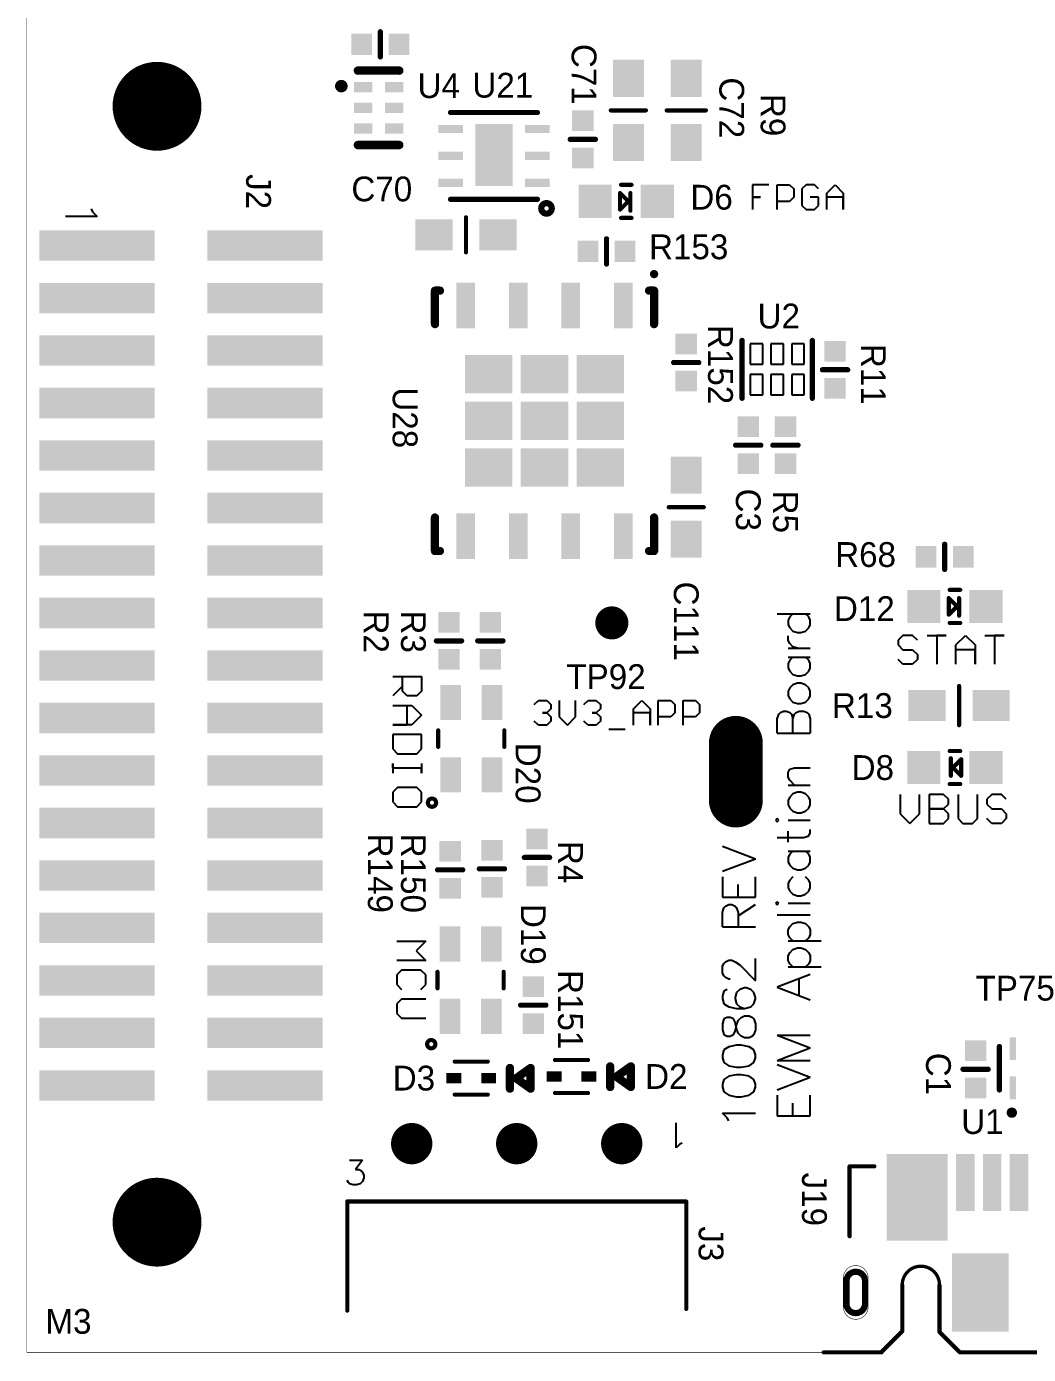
# Model space of a CAD drawing. Extents: x 388 to 458, y 85 to 260.
# Drawn here: x 410.26 to 434.49, y 209.54 to 241.67 of the extents above; entities that cross this region are included whole.
import ezdxf

# ---------------------------------------------------------------- set-up
doc = ezdxf.new("R2010")
doc.units = 0
for name, color, linetype in [('MECHANICAL1', 6, 'CONTINUOUS'), ('PADHOLELAYER', 156, 'CONTINUOUS'), ('TOPOVERLAY', 2, 'CONTINUOUS'), ('TOPPASTE', 8, 'CONTINUOUS')]:
    doc.layers.add(name, color=color, linetype=linetype)

msp = doc.modelspace()

# ---------------------------------------------------------------- linework, layer by layer
at = {"layer": 'MECHANICAL1'}
for points, const_width in [([(410.263, 209.592), (410.263, 258.592)], 0.0127), ([(430.013, 210.692), (430.013, 211.392)], 0.0127), ([(430.613, 210.692), (430.613, 211.392)], 0.0127), ([(431.438, 210.102), (431.438, 211.222)], 0.1), ([(431.438, 210.092), (431.438, 211.192)], 0.0127), ([(432.338, 210.102), (432.338, 211.217)], 0.1), ([(432.338, 210.092), (432.338, 211.192)], 0.0127), ([(430.938, 209.602), (431.438, 210.102)], 0.1), ([(432.338, 210.087), (432.338, 210.102)], 0.1), ([(432.338, 210.087), (432.823, 209.602)], 0.1), ([(430.938, 209.592), (431.438, 210.092)], 0.0127), ([(432.338, 210.092), (432.838, 209.592)], 0.0127), ([(410.263, 209.592), (430.938, 209.592)], 0.0127), ([(429.538, 209.592), (430.938, 209.592)], 0.1), ([(432.838, 209.592), (435.688, 209.592)], 0.1), ([(432.838, 209.592), (435.688, 209.592)], 0.0127)]:
    msp.add_lwpolyline(points, dxfattribs=dict(at, const_width=const_width))
for points, const_width in [([(430.013, 211.392, -1), (430.613, 211.392)], 0.0127), ([(431.438, 211.227, -1), (432.338, 211.227)], 0.08), ([(431.438, 211.192, -1), (432.338, 211.192)], 0.0127), ([(430.613, 210.692, -1), (430.013, 210.692)], 0.0127)]:
    msp.add_lwpolyline(points, format="xyb", dxfattribs=dict(at, const_width=const_width))
for points, const_width in [([(430.01, 211.392, 1), (430.016, 211.392, 1)], 0.00635), ([(430.01, 211.392, 1), (430.016, 211.392, 1)], 0.00635), ([(430.61, 211.392, 1), (430.616, 211.392, 1)], 0.00635), ([(430.61, 211.392, 1), (430.616, 211.392, 1)], 0.00635), ([(431.413, 211.222, 1), (431.463, 211.222, 1)], 0.05), ([(431.418, 211.227, 1), (431.458, 211.227, 1)], 0.04), ([(431.435, 211.192, 1), (431.441, 211.192, 1)], 0.00635), ([(431.435, 211.192, 1), (431.441, 211.192, 1)], 0.00635), ([(432.313, 211.217, 1), (432.363, 211.217, 1)], 0.05), ([(432.318, 211.227, 1), (432.358, 211.227, 1)], 0.04), ([(432.335, 211.192, 1), (432.341, 211.192, 1)], 0.00635), ([(432.335, 211.192, 1), (432.341, 211.192, 1)], 0.00635), ([(430.01, 210.692, 1), (430.016, 210.692, 1)], 0.00635), ([(430.01, 210.692, 1), (430.016, 210.692, 1)], 0.00635), ([(430.61, 210.692, 1), (430.616, 210.692, 1)], 0.00635), ([(430.61, 210.692, 1), (430.616, 210.692, 1)], 0.00635), ([(431.413, 210.102, 1), (431.463, 210.102, 1)], 0.05), ([(431.413, 210.102, 1), (431.463, 210.102, 1)], 0.05), ([(432.313, 210.102, 1), (432.363, 210.102, 1)], 0.05), ([(432.313, 210.102, 1), (432.363, 210.102, 1)], 0.05), ([(432.313, 210.087, 1), (432.363, 210.087, 1)], 0.05), ([(432.313, 210.087, 1), (432.363, 210.087, 1)], 0.05), ([(431.435, 210.092, 1), (431.441, 210.092, 1)], 0.00635), ([(431.435, 210.092, 1), (431.441, 210.092, 1)], 0.00635), ([(432.335, 210.092, 1), (432.341, 210.092, 1)], 0.00635), ([(432.335, 210.092, 1), (432.341, 210.092, 1)], 0.00635), ([(410.26, 209.592, 1), (410.266, 209.592, 1)], 0.00635), ([(410.26, 209.592, 1), (410.266, 209.592, 1)], 0.00635), ([(429.513, 209.592, 1), (429.563, 209.592, 1)], 0.05), ([(430.913, 209.602, 1), (430.963, 209.602, 1)], 0.05), ([(430.913, 209.592, 1), (430.963, 209.592, 1)], 0.05), ([(430.935, 209.592, 1), (430.941, 209.592, 1)], 0.00635), ([(430.935, 209.592, 1), (430.941, 209.592, 1)], 0.00635), ([(432.798, 209.602, 1), (432.848, 209.602, 1)], 0.05), ([(432.813, 209.592, 1), (432.863, 209.592, 1)], 0.05), ([(432.835, 209.592, 1), (432.841, 209.592, 1)], 0.00635), ([(432.835, 209.592, 1), (432.841, 209.592, 1)], 0.00635)]:
    msp.add_lwpolyline(points, format="xyb", close=True, dxfattribs=dict(at, const_width=const_width))
at = {"layer": 'PADHOLELAYER'}
for points, const_width in [([(412.875, 239.742, 1), (413.95, 239.742, 1)], 1.075), ([(424.213, 227.242, 1), (424.613, 227.242, 1)], 0.4), ([(419.323, 214.642, 1), (419.823, 214.642, 1)], 0.5), ([(421.863, 214.642, 1), (422.363, 214.642, 1)], 0.5), ([(424.403, 214.642, 1), (424.903, 214.642, 1)], 0.5), ([(412.875, 212.742, 1), (413.95, 212.742, 1)], 1.075), ([(430.088, 210.767), (430.088, 211.317, -1), (430.538, 211.317), (430.538, 210.767, -1)], 0.15)]:
    msp.add_lwpolyline(points, format="xyb", close=True, dxfattribs=dict(at, const_width=const_width))
at = {"layer": 'TOPOVERLAY'}
for p, q in [((428.213, 237.841), (427.813, 237.841)), ((427.813, 237.841), (427.813, 237.542)), ((428.413, 237.242), (428.413, 237.841)), ((428.413, 237.841), (428.713, 237.841)), ((428.713, 237.841), (428.813, 237.741)), ((429.112, 237.841), (429.012, 237.741)), ((429.312, 237.841), (429.112, 237.841)), ((429.412, 237.741), (429.312, 237.841)), ((429.612, 237.641), (429.812, 237.841)), ((429.812, 237.841), (430.012, 237.641)), ((427.813, 237.542), (428.013, 237.542)), ((428.013, 237.542), (427.813, 237.542)), ((427.813, 237.542), (427.813, 237.242)), ((428.713, 237.442), (428.413, 237.442)), ((428.813, 237.542), (428.713, 237.442)), ((428.813, 237.741), (428.813, 237.542)), ((429.012, 237.741), (429.012, 237.342)), ((429.412, 237.542), (429.212, 237.542)), ((429.412, 237.342), (429.412, 237.542)), ((429.612, 237.242), (429.612, 237.641)), ((430.012, 237.542), (429.612, 237.542)), ((430.012, 237.641), (430.012, 237.242)), ((430.012, 237.242), (430.012, 237.542)), ((411.816, 237.261), (411.852, 237.188)), ((411.852, 237.188), (411.961, 237.079)), ((429.012, 237.342), (429.112, 237.242)), ((429.112, 237.242), (429.312, 237.242)), ((429.312, 237.242), (429.412, 237.342)), ((411.961, 237.079), (411.199, 237.079)), ((428.413, 227.463), (429.213, 227.463)), ((428.718, 227.386), (428.68, 227.31)), ((428.68, 227.31), (428.68, 227.196)), ((428.68, 227.196), (428.718, 227.12)), ((428.794, 227.463), (428.718, 227.386)), ((429.175, 227.386), (429.099, 227.463)), ((429.213, 227.31), (429.175, 227.386)), ((429.175, 227.12), (429.213, 227.196)), ((429.213, 227.196), (429.213, 227.31)), ((428.68, 226.819), (428.68, 226.933)), ((428.718, 227.12), (428.794, 227.044)), ((428.794, 227.044), (428.908, 227.006)), ((428.908, 227.006), (428.984, 227.006)), ((428.984, 227.006), (429.099, 227.044)), ((429.099, 227.044), (429.175, 227.12)), ((431.454, 226.941), (431.338, 226.825)), ((431.688, 226.941), (431.454, 226.941)), ((431.804, 226.825), (431.688, 226.941)), ((432.038, 226.941), (432.504, 226.941)), ((432.504, 226.941), (432.271, 226.941)), ((432.271, 226.941), (432.271, 226.242)), ((432.737, 226.708), (432.971, 226.941)), ((432.971, 226.941), (433.204, 226.708)), ((433.437, 226.941), (433.904, 226.941)), ((433.904, 226.941), (433.67, 226.941)), ((433.67, 226.941), (433.67, 226.242)), ((428.718, 226.743), (428.68, 226.819)), ((428.68, 226.628), (429.213, 226.628)), ((428.794, 226.667), (428.718, 226.743)), ((428.908, 226.628), (428.794, 226.667)), ((431.338, 226.825), (431.338, 226.708)), ((431.338, 226.708), (431.454, 226.592)), ((431.454, 226.592), (431.688, 226.592)), ((431.688, 226.592), (431.804, 226.475)), ((432.737, 226.242), (432.737, 226.708)), ((433.204, 226.592), (432.737, 226.592)), ((433.204, 226.708), (433.204, 226.242)), ((433.204, 226.242), (433.204, 226.592)), ((428.68, 226.415), (429.213, 226.415)), ((428.718, 226.339), (428.68, 226.263)), ((428.68, 226.263), (428.68, 226.149)), ((428.794, 226.415), (428.718, 226.339)), ((429.175, 226.339), (429.099, 226.415)), ((429.213, 226.263), (429.175, 226.339)), ((429.213, 226.149), (429.213, 226.263)), ((431.454, 226.242), (431.338, 226.358)), ((431.688, 226.242), (431.454, 226.242)), ((431.804, 226.358), (431.688, 226.242)), ((431.804, 226.475), (431.804, 226.358)), ((419.113, 225.942), (419.813, 225.942)), ((419.346, 225.592), (419.346, 225.942)), ((419.813, 225.942), (419.813, 225.592)), ((428.68, 226.149), (428.718, 226.072)), ((428.718, 226.072), (428.794, 225.996)), ((428.794, 225.996), (428.908, 225.958)), ((428.908, 225.958), (428.984, 225.958)), ((428.984, 225.958), (429.099, 225.996)), ((429.099, 225.996), (429.175, 226.072)), ((429.175, 226.072), (429.213, 226.149)), ((419.346, 225.708), (419.113, 225.475)), ((419.463, 225.475), (419.346, 225.592)), ((419.813, 225.592), (419.696, 225.475)), ((428.718, 225.669), (428.68, 225.593)), ((428.68, 225.593), (428.68, 225.478)), ((428.794, 225.745), (428.718, 225.669)), ((428.908, 225.783), (428.794, 225.745)), ((428.984, 225.783), (428.908, 225.783)), ((429.099, 225.745), (428.984, 225.783)), ((429.175, 225.669), (429.099, 225.745)), ((429.213, 225.593), (429.175, 225.669)), ((429.213, 225.478), (429.213, 225.593)), ((419.113, 225.242), (419.579, 225.242)), ((419.696, 225.475), (419.463, 225.475)), ((419.463, 224.775), (419.463, 225.242)), ((419.579, 225.242), (419.813, 225.009)), ((422.538, 225.266), (422.638, 225.366)), ((422.638, 225.366), (422.838, 225.366)), ((422.838, 225.366), (422.938, 225.266)), ((422.938, 225.266), (422.938, 225.166)), ((423.138, 225.366), (423.138, 224.967)), ((423.538, 224.967), (423.538, 225.366)), ((423.737, 225.266), (423.837, 225.366)), ((423.837, 225.366), (424.037, 225.366)), ((424.037, 225.366), (424.137, 225.266)), ((424.137, 225.266), (424.137, 225.166)), ((424.937, 225.166), (425.137, 225.366)), ((425.137, 225.366), (425.337, 225.166)), ((425.537, 224.767), (425.537, 225.366)), ((425.537, 225.366), (425.837, 225.366)), ((425.837, 225.366), (425.937, 225.266)), ((425.937, 225.266), (425.937, 225.067)), ((426.137, 224.767), (426.137, 225.366)), ((426.137, 225.366), (426.437, 225.366)), ((426.437, 225.366), (426.537, 225.266)), ((426.537, 225.266), (426.537, 225.067)), ((428.68, 225.478), (428.718, 225.402)), ((428.718, 225.402), (428.794, 225.326)), ((428.794, 225.326), (428.908, 225.288)), ((428.908, 225.288), (428.984, 225.288)), ((428.984, 225.288), (429.099, 225.326)), ((429.099, 225.326), (429.175, 225.402)), ((429.175, 225.402), (429.213, 225.478)), ((419.813, 225.009), (419.579, 224.775)), ((422.838, 225.067), (422.738, 225.067)), ((422.738, 225.067), (422.838, 225.067)), ((422.938, 225.166), (422.838, 225.067)), ((422.838, 225.067), (422.938, 224.967)), ((422.938, 224.967), (422.938, 224.867)), ((423.138, 224.967), (423.338, 224.767)), ((423.338, 224.767), (423.538, 224.967)), ((424.037, 225.067), (423.937, 225.067)), ((423.937, 225.067), (424.037, 225.067)), ((424.137, 225.166), (424.037, 225.067)), ((424.037, 225.067), (424.137, 224.967)), ((424.137, 224.967), (424.137, 224.867)), ((424.937, 224.767), (424.937, 225.166)), ((425.337, 225.067), (424.937, 225.067)), ((425.337, 225.166), (425.337, 224.767)), ((425.337, 224.767), (425.337, 225.067)), ((425.837, 224.967), (425.537, 224.967)), ((425.937, 225.067), (425.837, 224.967)), ((426.437, 224.967), (426.137, 224.967)), ((426.537, 225.067), (426.437, 224.967)), ((428.413, 224.918), (428.451, 225.033)), ((428.413, 224.576), (428.413, 224.918)), ((428.451, 225.033), (428.489, 225.071)), ((428.489, 225.071), (428.565, 225.109)), ((428.565, 225.109), (428.642, 225.109)), ((428.642, 225.109), (428.718, 225.071)), ((428.718, 225.071), (428.756, 225.033)), ((428.756, 225.033), (428.794, 224.918)), ((428.794, 224.918), (428.832, 225.033)), ((428.794, 224.576), (428.794, 224.918)), ((428.832, 225.033), (428.87, 225.071)), ((428.87, 225.071), (428.946, 225.109)), ((428.946, 225.109), (429.06, 225.109)), ((429.06, 225.109), (429.137, 225.071)), ((429.137, 225.071), (429.175, 225.033)), ((429.175, 225.033), (429.213, 224.918)), ((429.213, 224.918), (429.213, 224.576)), ((419.579, 224.775), (419.113, 224.775)), ((419.113, 224.775), (419.463, 224.775)), ((422.638, 224.767), (422.538, 224.867)), ((422.838, 224.767), (422.638, 224.767)), ((422.938, 224.867), (422.838, 224.767)), ((423.837, 224.767), (423.737, 224.867)), ((424.037, 224.767), (423.837, 224.767)), ((424.137, 224.867), (424.037, 224.767)), ((424.337, 224.667), (424.737, 224.667)), ((419.813, 224.542), (419.113, 224.542)), ((419.113, 224.542), (419.113, 224.192)), ((419.813, 224.192), (419.813, 224.542)), ((428.413, 224.576), (429.213, 224.576)), ((419.113, 224.192), (419.229, 224.076)), ((419.229, 224.076), (419.696, 224.076)), ((419.696, 224.076), (419.813, 224.192)), ((419.113, 223.726), (419.113, 223.842)), ((419.113, 223.842), (419.113, 223.609)), ((419.813, 223.726), (419.113, 223.726)), ((419.813, 223.842), (419.813, 223.609)), ((419.813, 223.609), (419.813, 223.726)), ((428.68, 223.623), (428.718, 223.7)), ((428.718, 223.7), (428.832, 223.738)), ((428.832, 223.738), (429.213, 223.738)), ((428.68, 223.509), (428.68, 223.623)), ((428.718, 223.433), (428.68, 223.509)), ((428.68, 223.319), (429.213, 223.319)), ((428.832, 223.319), (428.718, 223.433)), ((419.229, 223.259), (419.113, 223.143)), ((419.113, 223.143), (419.113, 222.909)), ((419.696, 223.259), (419.229, 223.259)), ((419.813, 223.143), (419.696, 223.259)), ((419.813, 222.909), (419.813, 223.143)), ((428.718, 223.029), (428.68, 222.953)), ((428.794, 223.105), (428.718, 223.029)), ((428.908, 223.144), (428.794, 223.105)), ((428.984, 223.144), (428.908, 223.144)), ((429.099, 223.105), (428.984, 223.144)), ((429.175, 223.029), (429.099, 223.105)), ((429.213, 222.953), (429.175, 223.029)), ((431.388, 223.091), (431.388, 222.625)), ((431.854, 222.625), (431.854, 223.091)), ((432.088, 223.091), (432.088, 222.392)), ((432.438, 223.091), (432.088, 223.091)), ((432.554, 222.975), (432.438, 223.091)), ((432.787, 223.091), (432.787, 222.508)), ((433.254, 222.508), (433.254, 223.091)), ((433.604, 223.091), (433.487, 222.975)), ((433.837, 223.091), (433.604, 223.091)), ((433.954, 222.975), (433.837, 223.091)), ((419.113, 222.909), (419.229, 222.793)), ((419.229, 222.793), (419.696, 222.793)), ((419.696, 222.793), (419.813, 222.909)), ((428.68, 222.953), (428.68, 222.839)), ((428.68, 222.839), (428.718, 222.763)), ((428.718, 222.763), (428.794, 222.686)), ((428.794, 222.686), (428.908, 222.648)), ((428.984, 222.648), (429.099, 222.686)), ((429.099, 222.686), (429.175, 222.763)), ((429.175, 222.763), (429.213, 222.839)), ((429.213, 222.839), (429.213, 222.953)), ((432.438, 222.742), (432.088, 222.742)), ((432.088, 222.742), (432.438, 222.742)), ((432.438, 222.742), (432.554, 222.858)), ((432.554, 222.625), (432.438, 222.742)), ((432.554, 222.858), (432.554, 222.975)), ((433.487, 222.975), (433.487, 222.858)), ((433.487, 222.858), (433.604, 222.742)), ((433.604, 222.742), (433.837, 222.742)), ((433.837, 222.742), (433.954, 222.625)), ((428.413, 222.507), (428.375, 222.469)), ((428.375, 222.469), (428.413, 222.431)), ((428.451, 222.469), (428.413, 222.507)), ((428.413, 222.431), (428.451, 222.469)), ((428.68, 222.469), (429.213, 222.469)), ((428.908, 222.648), (428.984, 222.648)), ((431.388, 222.625), (431.621, 222.392)), ((431.621, 222.392), (431.854, 222.625)), ((432.088, 222.392), (432.438, 222.392)), ((432.438, 222.392), (432.554, 222.508)), ((432.554, 222.508), (432.554, 222.625)), ((432.787, 222.508), (432.904, 222.392)), ((432.904, 222.392), (433.137, 222.392)), ((433.137, 222.392), (433.254, 222.508)), ((433.604, 222.392), (433.487, 222.508)), ((433.837, 222.392), (433.604, 222.392)), ((433.954, 222.508), (433.837, 222.392)), ((433.954, 222.625), (433.954, 222.508)), ((428.413, 222.05), (429.06, 222.05)), ((428.68, 221.936), (428.68, 222.203)), ((429.06, 222.05), (429.175, 222.088)), ((429.175, 222.088), (429.213, 222.165)), ((429.213, 222.165), (429.213, 222.241)), ((427.088, 221.842), (427.888, 221.537)), ((428.68, 221.723), (429.213, 221.723)), ((428.794, 221.723), (428.718, 221.647)), ((429.175, 221.647), (429.099, 221.723)), ((427.088, 221.232), (427.888, 221.537)), ((428.718, 221.647), (428.68, 221.571)), ((428.68, 221.571), (428.68, 221.456)), ((428.68, 221.456), (428.718, 221.38)), ((428.718, 221.38), (428.794, 221.304)), ((429.099, 221.304), (429.175, 221.38)), ((429.213, 221.571), (429.175, 221.647)), ((429.175, 221.38), (429.213, 221.456)), ((429.213, 221.456), (429.213, 221.571)), ((427.088, 221.099), (427.088, 220.604)), ((427.888, 220.604), (427.888, 221.099)), ((428.794, 221.094), (428.718, 221.018)), ((428.794, 221.304), (428.908, 221.266)), ((428.908, 221.266), (428.984, 221.266)), ((428.984, 221.266), (429.099, 221.304)), ((429.175, 221.018), (429.099, 221.094)), ((427.469, 220.604), (427.469, 220.909)), ((428.718, 221.018), (428.68, 220.942)), ((428.68, 220.942), (428.68, 220.828)), ((428.68, 220.828), (428.718, 220.752)), ((428.718, 220.752), (428.794, 220.675)), ((429.099, 220.675), (429.175, 220.752)), ((429.213, 220.942), (429.175, 221.018)), ((429.175, 220.752), (429.213, 220.828)), ((429.213, 220.828), (429.213, 220.942)), ((427.088, 220.604), (427.888, 220.604)), ((427.164, 220.387), (427.24, 220.425)), ((427.24, 220.425), (427.317, 220.425)), ((427.317, 220.425), (427.393, 220.387)), ((427.469, 220.158), (427.888, 220.425)), ((428.413, 220.496), (428.375, 220.458)), ((428.375, 220.458), (428.413, 220.42)), ((428.451, 220.458), (428.413, 220.496)), ((428.413, 220.42), (428.451, 220.458)), ((428.68, 220.458), (429.213, 220.458)), ((428.794, 220.675), (428.908, 220.637)), ((428.908, 220.637), (428.984, 220.637)), ((428.984, 220.637), (429.099, 220.675)), ((427.088, 220.234), (427.126, 220.349)), ((427.088, 219.892), (427.088, 220.234)), ((427.126, 220.349), (427.164, 220.387)), ((427.393, 220.387), (427.431, 220.349)), ((427.431, 220.349), (427.469, 220.234)), ((427.469, 220.234), (427.469, 219.892)), ((428.413, 220.177), (429.213, 220.177)), ((427.088, 219.892), (427.888, 219.892)), ((428.68, 219.815), (428.718, 219.891)), ((428.68, 219.7), (428.68, 219.815)), ((428.718, 219.891), (428.794, 219.967)), ((428.794, 219.967), (428.908, 220.005)), ((428.908, 220.005), (428.984, 220.005)), ((428.984, 220.005), (429.099, 219.967)), ((429.099, 219.967), (429.175, 219.891)), ((429.175, 219.891), (429.213, 219.815)), ((429.213, 219.815), (429.213, 219.7)), ((419.213, 219.542), (419.913, 219.542)), ((419.913, 219.542), (419.679, 219.308)), ((428.718, 219.624), (428.68, 219.7)), ((428.68, 219.548), (429.479, 219.548)), ((428.794, 219.548), (428.718, 219.624)), ((429.175, 219.624), (429.099, 219.548)), ((429.213, 219.7), (429.175, 219.624)), ((419.679, 219.308), (419.913, 219.075)), ((428.68, 219.186), (428.718, 219.262)), ((428.68, 219.072), (428.68, 219.186)), ((428.718, 219.262), (428.794, 219.339)), ((428.794, 219.339), (428.908, 219.377)), ((428.908, 219.377), (428.984, 219.377)), ((428.984, 219.377), (429.099, 219.339)), ((429.099, 219.339), (429.175, 219.262)), ((429.175, 219.262), (429.213, 219.186)), ((429.213, 219.186), (429.213, 219.072)), ((419.913, 219.075), (419.213, 219.075)), ((419.329, 218.842), (419.213, 218.725)), ((419.796, 218.842), (419.329, 218.842)), ((419.913, 218.725), (419.796, 218.842)), ((427.088, 218.928), (427.126, 219.004)), ((427.088, 218.776), (427.088, 218.928)), ((427.126, 219.004), (427.164, 219.042)), ((427.164, 219.042), (427.24, 219.08)), ((427.24, 219.08), (427.317, 219.08)), ((427.317, 219.08), (427.393, 219.042)), ((427.393, 219.042), (427.507, 218.966)), ((427.507, 218.966), (427.888, 218.585)), ((427.888, 218.585), (427.888, 219.118)), ((428.718, 218.996), (428.68, 219.072)), ((428.68, 218.92), (429.479, 218.92)), ((428.794, 218.92), (428.718, 218.996)), ((429.175, 218.996), (429.099, 218.92)), ((429.213, 219.072), (429.175, 218.996)), ((419.213, 218.725), (419.213, 218.492)), ((419.213, 218.492), (419.329, 218.375)), ((419.796, 218.375), (419.913, 218.492)), ((419.913, 218.492), (419.913, 218.725)), ((427.126, 218.699), (427.088, 218.776)), ((427.164, 218.661), (427.126, 218.699)), ((427.24, 218.623), (427.164, 218.661)), ((427.278, 218.623), (427.24, 218.623)), ((429.213, 218.733), (428.413, 218.428)), ((428.946, 218.238), (428.946, 218.619)), ((427.126, 218.334), (427.088, 218.22)), ((427.088, 218.22), (427.088, 218.143)), ((427.202, 218.372), (427.126, 218.334)), ((427.431, 218.296), (427.393, 218.181)), ((427.393, 218.181), (427.393, 218.143)), ((427.507, 218.372), (427.431, 218.296)), ((427.621, 218.41), (427.507, 218.372)), ((427.659, 218.41), (427.621, 218.41)), ((427.774, 218.372), (427.659, 218.41)), ((427.85, 218.296), (427.774, 218.372)), ((427.888, 218.181), (427.85, 218.296)), ((427.888, 218.143), (427.888, 218.181)), ((428.413, 218.428), (429.213, 218.124)), ((419.329, 218.142), (419.213, 218.025)), ((419.213, 218.025), (419.213, 217.792)), ((419.913, 218.142), (419.329, 218.142)), ((427.088, 218.143), (427.126, 218.029)), ((427.126, 218.029), (427.24, 217.953)), ((427.24, 217.953), (427.431, 217.915)), ((427.393, 218.143), (427.431, 218.029)), ((427.431, 218.029), (427.507, 217.953)), ((427.431, 217.915), (427.621, 217.915)), ((427.507, 217.953), (427.621, 217.915)), ((427.621, 217.915), (427.774, 217.953)), ((427.774, 217.953), (427.85, 218.029)), ((427.85, 218.029), (427.888, 218.143)), ((419.213, 217.792), (419.329, 217.676)), ((419.329, 217.676), (419.913, 217.676)), ((427.126, 217.66), (427.088, 217.545)), ((427.088, 217.545), (427.088, 217.393)), ((427.202, 217.698), (427.126, 217.66)), ((427.278, 217.698), (427.202, 217.698)), ((427.355, 217.66), (427.278, 217.698)), ((427.393, 217.583), (427.355, 217.66)), ((427.431, 217.431), (427.393, 217.583)), ((427.431, 217.507), (427.469, 217.622)), ((427.469, 217.622), (427.545, 217.698)), ((427.545, 217.698), (427.621, 217.736)), ((427.621, 217.736), (427.735, 217.736)), ((427.735, 217.736), (427.812, 217.698)), ((427.812, 217.698), (427.85, 217.66)), ((427.85, 217.66), (427.888, 217.545)), ((427.888, 217.545), (427.888, 217.393)), ((427.088, 217.393), (427.126, 217.279)), ((427.126, 217.279), (427.202, 217.241)), ((427.202, 217.241), (427.278, 217.241)), ((427.278, 217.241), (427.355, 217.279)), ((427.355, 217.279), (427.393, 217.355)), ((427.393, 217.355), (427.431, 217.507)), ((427.469, 217.317), (427.431, 217.431)), ((427.545, 217.241), (427.469, 217.317)), ((427.621, 217.203), (427.545, 217.241)), ((427.735, 217.203), (427.621, 217.203)), ((427.812, 217.241), (427.735, 217.203)), ((427.85, 217.279), (427.812, 217.241)), ((427.888, 217.393), (427.85, 217.279)), ((428.413, 217.267), (429.213, 216.962)), ((428.413, 217.267), (429.213, 217.267)), ((427.126, 216.909), (427.088, 216.795)), ((427.24, 216.986), (427.126, 216.909)), ((427.431, 217.024), (427.24, 216.986)), ((427.545, 217.024), (427.431, 217.024)), ((427.735, 216.986), (427.545, 217.024)), ((427.85, 216.909), (427.735, 216.986)), ((427.888, 216.795), (427.85, 216.909)), ((428.413, 216.657), (429.213, 216.962)), ((427.088, 216.795), (427.088, 216.719)), ((427.088, 216.719), (427.126, 216.605)), ((427.126, 216.605), (427.24, 216.528)), ((427.735, 216.528), (427.85, 216.605)), ((427.85, 216.605), (427.888, 216.719)), ((427.888, 216.719), (427.888, 216.795)), ((428.413, 216.657), (429.213, 216.657)), ((427.24, 216.273), (427.126, 216.197)), ((427.24, 216.528), (427.431, 216.49)), ((427.431, 216.311), (427.24, 216.273)), ((427.431, 216.49), (427.545, 216.49)), ((427.545, 216.311), (427.431, 216.311)), ((427.545, 216.49), (427.735, 216.528)), ((427.735, 216.273), (427.545, 216.311)), ((427.85, 216.197), (427.735, 216.273)), ((428.413, 216.554), (429.213, 216.25)), ((428.413, 215.945), (429.213, 216.25)), ((427.126, 216.197), (427.088, 216.083)), ((427.088, 216.083), (427.088, 216.007)), ((427.088, 216.007), (427.126, 215.892)), ((427.888, 216.083), (427.85, 216.197)), ((427.85, 215.892), (427.888, 216.007)), ((427.888, 216.007), (427.888, 216.083)), ((427.126, 215.892), (427.24, 215.816)), ((427.24, 215.816), (427.431, 215.778)), ((427.431, 215.778), (427.545, 215.778)), ((427.545, 215.778), (427.735, 215.816)), ((427.735, 215.816), (427.85, 215.892)), ((428.413, 215.812), (428.413, 215.317)), ((428.794, 215.317), (428.794, 215.621)), ((429.213, 215.317), (429.213, 215.812)), ((427.202, 215.268), (427.088, 215.382)), ((427.088, 215.382), (427.888, 215.382)), ((428.413, 215.317), (429.213, 215.317)), ((425.97, 214.542), (425.97, 215.142)), ((427.24, 215.192), (427.202, 215.268)), ((426.113, 214.656), (426.056, 214.627)), ((426.056, 214.627), (425.97, 214.542)), ((418.07, 214.241), (418.384, 214.241)), ((418.384, 214.241), (418.213, 214.013)), ((418.213, 214.013), (418.299, 214.013)), ((418.299, 214.013), (418.356, 213.984)), ((418.041, 213.699), (418.013, 213.756)), ((418.07, 213.67), (418.041, 213.699)), ((418.156, 213.642), (418.07, 213.67)), ((418.327, 213.67), (418.241, 213.642)), ((418.384, 213.727), (418.327, 213.67)), ((418.356, 213.984), (418.384, 213.956)), ((418.384, 213.956), (418.413, 213.87)), ((418.413, 213.813), (418.384, 213.727)), ((418.413, 213.87), (418.413, 213.813)), ((418.241, 213.642), (418.156, 213.642))]:
    msp.add_line(p, q, dxfattribs=at)
for points, const_width in [([(418.813, 240.937), (418.813, 241.546)], 0.127), ([(418.271, 240.605), (419.271, 240.605)], 0.203), ([(424.388, 239.642), (425.238, 239.642)], 0.1), ([(425.738, 239.642), (426.688, 239.642)], 0.1), ([(420.513, 239.592), (422.613, 239.592)], 0.127), ([(418.271, 238.805), (419.271, 238.805)], 0.203), ([(423.408, 238.942), (424.018, 238.942)], 0.127), ([(424.636, 237.842), (424.89, 237.842)], 0.1), ([(420.513, 237.492), (422.613, 237.492)], 0.127), ([(424.613, 237.242), (424.613, 237.642)], 0.1), ([(424.613, 237.642), (424.813, 237.442)], 0.1), ([(424.613, 237.242), (424.813, 237.442)], 0.1), ([(424.863, 237.217), (424.863, 237.642)], 0.1), ([(420.885, 236.207), (420.885, 237.057)], 0.1), ([(424.636, 237.042), (424.89, 237.042)], 0.1), ([(424.285, 235.927), (424.285, 236.536)], 0.127), ([(420.135, 235.282), (420.255, 235.282)], 0.2), ([(420.135, 234.472), (420.135, 235.282)], 0.2), ([(425.315, 235.282), (425.435, 235.282)], 0.2), ([(425.435, 234.472), (425.435, 235.282)], 0.2), ([(427.563, 232.677), (427.563, 234.077)], 0.127), ([(429.263, 232.677), (429.263, 234.077)], 0.127), ([(425.908, 233.542), (426.518, 233.542)], 0.127), ([(429.508, 233.367), (430.118, 233.367)], 0.127), ([(427.408, 231.542), (428.018, 231.542)], 0.127), ([(428.308, 231.542), (428.918, 231.542)], 0.127), ([(425.788, 230.042), (426.638, 230.042)], 0.1), ([(420.135, 228.982), (420.135, 229.792)], 0.2), ([(425.435, 228.982), (425.435, 229.792)], 0.2), ([(432.463, 228.537), (432.463, 229.146)], 0.127), ([(420.135, 228.982), (420.255, 228.982)], 0.2), ([(425.315, 228.982), (425.435, 228.982)], 0.2), ([(432.563, 227.842), (432.763, 227.642)], 0.1), ([(432.563, 227.442), (432.563, 227.842)], 0.1), ([(432.586, 228.042), (432.84, 228.042)], 0.1), ([(432.813, 227.417), (432.813, 227.842)], 0.1), ([(432.563, 227.442), (432.763, 227.642)], 0.1), ([(432.586, 227.242), (432.84, 227.242)], 0.1), ([(420.17, 226.807), (420.779, 226.807)], 0.127), ([(421.17, 226.807), (421.779, 226.807)], 0.127), ([(432.813, 224.767), (432.813, 225.717)], 0.1), ([(427.413, 222.942), (427.413, 224.342)], 1.3), ([(420.213, 224.242), (420.213, 224.642)], 0.1), ([(421.813, 224.242), (421.813, 224.642)], 0.1), ([(432.586, 224.142), (432.84, 224.142)], 0.1), ([(432.613, 223.542), (432.613, 223.967)], 0.1), ([(432.663, 223.742), (432.863, 223.942)], 0.1), ([(432.863, 223.542), (432.863, 223.942)], 0.1), ([(432.663, 223.742), (432.863, 223.542)], 0.1), ([(432.586, 223.342), (432.84, 223.342)], 0.1), ([(422.297, 221.567), (422.907, 221.567)], 0.127), ([(420.197, 221.267), (420.807, 221.267)], 0.127), ([(421.208, 221.292), (421.818, 221.292)], 0.127), ([(420.195, 218.399), (420.195, 218.799)], 0.1), ([(421.796, 218.399), (421.796, 218.799)], 0.1), ([(422.208, 217.992), (422.818, 217.992)], 0.127), ([(433.788, 215.942), (433.788, 216.992)], 0.127), ([(420.613, 216.628), (421.413, 216.628)], 0.1), ([(421.948, 215.973), (421.948, 216.473)], 0.2), ([(422.098, 216.223), (422.448, 216.473)], 0.2), ([(422.448, 215.973), (422.448, 216.473)], 0.2), ([(423.038, 216.667), (423.838, 216.667)], 0.1), ([(424.373, 216.012), (424.373, 216.512)], 0.2), ([(424.523, 216.262), (424.873, 216.512)], 0.2), ([(424.873, 216.012), (424.873, 216.512)], 0.2), ([(422.098, 216.223), (422.448, 215.973)], 0.2), ([(424.523, 216.262), (424.873, 216.012)], 0.2), ([(432.908, 216.442), (433.518, 216.442)], 0.127), ([(423.038, 215.867), (423.838, 215.867)], 0.1), ([(420.613, 215.828), (421.413, 215.828)], 0.1), ([(430.163, 212.402), (430.163, 214.092)], 0.1), ([(430.163, 214.092), (430.763, 214.092)], 0.1), ([(418.013, 210.602), (418.013, 213.242)], 0.1), ([(418.013, 213.242), (426.213, 213.242)], 0.1), ([(426.213, 210.642), (426.213, 213.242)], 0.1)]:
    msp.add_lwpolyline(points, dxfattribs=dict(at, const_width=const_width))
for points, const_width in [([(418.781, 241.546, 1), (418.845, 241.546, 1)], 0.0635), ([(418.781, 240.937, 1), (418.845, 240.937, 1)], 0.0635), ([(418.22, 240.605, 1), (418.322, 240.605, 1)], 0.102), ([(419.22, 240.605, 1), (419.322, 240.605, 1)], 0.102), ([(417.896, 240.23, 1), (417.846, 240.23, 1)], 0.254), ([(417.782, 240.23, 1), (417.909, 240.23, 1)], 0.127), ([(417.832, 240.23, 1), (417.959, 240.23, 1)], 0.127), ([(424.363, 239.642, 1), (424.413, 239.642, 1)], 0.05), ([(425.213, 239.642, 1), (425.263, 239.642, 1)], 0.05), ([(425.713, 239.642, 1), (425.763, 239.642, 1)], 0.05), ([(426.663, 239.642, 1), (426.713, 239.642, 1)], 0.05), ([(420.481, 239.592, 1), (420.545, 239.592, 1)], 0.0635), ([(422.581, 239.592, 1), (422.645, 239.592, 1)], 0.0635), ([(418.22, 238.805, 1), (418.322, 238.805, 1)], 0.102), ([(419.22, 238.805, 1), (419.322, 238.805, 1)], 0.102), ([(423.376, 238.942, 1), (423.44, 238.942, 1)], 0.0635), ([(423.986, 238.942, 1), (424.049, 238.942, 1)], 0.0635), ([(424.611, 237.842, 1), (424.661, 237.842, 1)], 0.05), ([(424.865, 237.842, 1), (424.915, 237.842, 1)], 0.05), ([(420.481, 237.492, 1), (420.545, 237.492, 1)], 0.0635), ([(422.581, 237.492, 1), (422.645, 237.492, 1)], 0.0635), ([(422.96, 237.272, 1), (422.706, 237.272, 1)], 0.15), ([(424.588, 237.642, 1), (424.638, 237.642, 1)], 0.05), ([(424.588, 237.642, 1), (424.638, 237.642, 1)], 0.05), ([(424.788, 237.442, 1), (424.838, 237.442, 1)], 0.05), ([(424.788, 237.442, 1), (424.838, 237.442, 1)], 0.05), ([(424.838, 237.642, 1), (424.888, 237.642, 1)], 0.05), ([(422.668, 237.272, 1), (422.743, 237.272, 1)], 0.075), ([(422.922, 237.272, 1), (422.997, 237.272, 1)], 0.075), ([(424.588, 237.242, 1), (424.638, 237.242, 1)], 0.05), ([(424.588, 237.242, 1), (424.638, 237.242, 1)], 0.05), ([(424.838, 237.217, 1), (424.888, 237.217, 1)], 0.05), ([(420.86, 237.057, 1), (420.91, 237.057, 1)], 0.05), ([(424.611, 237.042, 1), (424.661, 237.042, 1)], 0.05), ([(424.865, 237.042, 1), (424.915, 237.042, 1)], 0.05), ([(424.253, 236.536, 1), (424.317, 236.536, 1)], 0.0635), ([(420.86, 236.207, 1), (420.91, 236.207, 1)], 0.05), ([(424.253, 235.927, 1), (424.317, 235.927, 1)], 0.0635), ([(425.485, 235.682, 1), (425.385, 235.682, 1)], 0.1), ([(425.36, 235.682, 1), (425.41, 235.682, 1)], 0.05), ([(425.46, 235.682, 1), (425.51, 235.682, 1)], 0.05), ([(420.085, 235.282, 1), (420.185, 235.282, 1)], 0.1), ([(420.085, 235.282, 1), (420.185, 235.282, 1)], 0.1), ([(420.205, 235.282, 1), (420.305, 235.282, 1)], 0.1), ([(425.265, 235.282, 1), (425.365, 235.282, 1)], 0.1), ([(425.385, 235.282, 1), (425.485, 235.282, 1)], 0.1), ([(425.385, 235.282, 1), (425.485, 235.282, 1)], 0.1), ([(420.085, 234.472, 1), (420.185, 234.472, 1)], 0.1), ([(425.385, 234.472, 1), (425.485, 234.472, 1)], 0.1), ([(427.531, 234.077, 1), (427.595, 234.077, 1)], 0.0635), ([(429.231, 234.077, 1), (429.295, 234.077, 1)], 0.0635), ([(425.876, 233.542, 1), (425.94, 233.542, 1)], 0.0635), ([(426.486, 233.542, 1), (426.549, 233.542, 1)], 0.0635), ([(429.476, 233.367, 1), (429.54, 233.367, 1)], 0.0635), ([(430.086, 233.367, 1), (430.149, 233.367, 1)], 0.0635), ([(427.531, 232.677, 1), (427.595, 232.677, 1)], 0.0635), ([(429.231, 232.677, 1), (429.295, 232.677, 1)], 0.0635), ([(427.376, 231.542, 1), (427.44, 231.542, 1)], 0.0635), ([(427.986, 231.542, 1), (428.049, 231.542, 1)], 0.0635), ([(428.276, 231.542, 1), (428.34, 231.542, 1)], 0.0635), ([(428.886, 231.542, 1), (428.949, 231.542, 1)], 0.0635), ([(425.763, 230.042, 1), (425.813, 230.042, 1)], 0.05), ([(426.613, 230.042, 1), (426.663, 230.042, 1)], 0.05), ([(420.085, 229.792, 1), (420.185, 229.792, 1)], 0.1), ([(425.385, 229.792, 1), (425.485, 229.792, 1)], 0.1), ([(432.431, 229.146, 1), (432.495, 229.146, 1)], 0.0635), ([(420.085, 228.982, 1), (420.185, 228.982, 1)], 0.1), ([(420.085, 228.982, 1), (420.185, 228.982, 1)], 0.1), ([(420.205, 228.982, 1), (420.305, 228.982, 1)], 0.1), ([(425.265, 228.982, 1), (425.365, 228.982, 1)], 0.1), ([(425.385, 228.982, 1), (425.485, 228.982, 1)], 0.1), ([(425.385, 228.982, 1), (425.485, 228.982, 1)], 0.1), ([(432.431, 228.537, 1), (432.495, 228.537, 1)], 0.0635), ([(432.538, 227.842, 1), (432.588, 227.842, 1)], 0.05), ([(432.538, 227.842, 1), (432.588, 227.842, 1)], 0.05), ([(432.561, 228.042, 1), (432.611, 228.042, 1)], 0.05), ([(432.788, 227.842, 1), (432.838, 227.842, 1)], 0.05), ([(432.815, 228.042, 1), (432.865, 228.042, 1)], 0.05), ([(432.538, 227.442, 1), (432.588, 227.442, 1)], 0.05), ([(432.538, 227.442, 1), (432.588, 227.442, 1)], 0.05), ([(432.738, 227.642, 1), (432.788, 227.642, 1)], 0.05), ([(432.738, 227.642, 1), (432.788, 227.642, 1)], 0.05), ([(432.561, 227.242, 1), (432.611, 227.242, 1)], 0.05), ([(432.788, 227.417, 1), (432.838, 227.417, 1)], 0.05), ([(432.815, 227.242, 1), (432.865, 227.242, 1)], 0.05), ([(420.138, 226.807, 1), (420.201, 226.807, 1)], 0.0635), ([(420.747, 226.807, 1), (420.811, 226.807, 1)], 0.0635), ([(421.138, 226.807, 1), (421.201, 226.807, 1)], 0.0635), ([(421.747, 226.807, 1), (421.811, 226.807, 1)], 0.0635), ([(432.788, 225.717, 1), (432.838, 225.717, 1)], 0.05), ([(427.088, 224.342, 1), (427.738, 224.342, 1)], 0.65), ([(420.188, 224.642, 1), (420.238, 224.642, 1)], 0.05), ([(421.788, 224.642, 1), (421.838, 224.642, 1)], 0.05), ([(432.788, 224.767, 1), (432.838, 224.767, 1)], 0.05), ([(420.188, 224.242, 1), (420.238, 224.242, 1)], 0.05), ([(421.788, 224.242, 1), (421.838, 224.242, 1)], 0.05), ([(432.561, 224.142, 1), (432.611, 224.142, 1)], 0.05), ([(432.588, 223.967, 1), (432.638, 223.967, 1)], 0.05), ([(432.815, 224.142, 1), (432.865, 224.142, 1)], 0.05), ([(432.838, 223.942, 1), (432.888, 223.942, 1)], 0.05), ([(432.838, 223.942, 1), (432.888, 223.942, 1)], 0.05), ([(432.638, 223.742, 1), (432.688, 223.742, 1)], 0.05), ([(432.638, 223.742, 1), (432.688, 223.742, 1)], 0.05), ([(427.088, 222.942, 1), (427.738, 222.942, 1)], 0.65), ([(432.561, 223.342, 1), (432.611, 223.342, 1)], 0.05), ([(432.588, 223.542, 1), (432.638, 223.542, 1)], 0.05), ([(432.815, 223.342, 1), (432.865, 223.342, 1)], 0.05), ([(432.838, 223.542, 1), (432.888, 223.542, 1)], 0.05), ([(432.838, 223.542, 1), (432.888, 223.542, 1)], 0.05), ([(420.163, 222.892, 1), (419.963, 222.892, 1)], 0.1), ([(419.938, 222.892, 1), (419.988, 222.892, 1)], 0.05), ([(420.138, 222.892, 1), (420.188, 222.892, 1)], 0.05), ([(422.266, 221.567, 1), (422.329, 221.567, 1)], 0.0635), ([(422.875, 221.567, 1), (422.939, 221.567, 1)], 0.0635), ([(420.166, 221.267, 1), (420.229, 221.267, 1)], 0.0635), ([(420.775, 221.267, 1), (420.839, 221.267, 1)], 0.0635), ([(421.176, 221.292, 1), (421.24, 221.292, 1)], 0.0635), ([(421.786, 221.292, 1), (421.849, 221.292, 1)], 0.0635), ([(420.17, 218.799, 1), (420.22, 218.799, 1)], 0.05), ([(421.771, 218.799, 1), (421.821, 218.799, 1)], 0.05), ([(420.17, 218.399, 1), (420.22, 218.399, 1)], 0.05), ([(421.771, 218.399, 1), (421.821, 218.399, 1)], 0.05), ([(422.176, 217.992, 1), (422.24, 217.992, 1)], 0.0635), ([(422.786, 217.992, 1), (422.849, 217.992, 1)], 0.0635), ([(420.145, 217.049, 1), (419.945, 217.049, 1)], 0.1), ([(419.921, 217.049, 1), (419.97, 217.049, 1)], 0.05), ([(420.121, 217.049, 1), (420.17, 217.049, 1)], 0.05), ([(433.756, 216.992, 1), (433.82, 216.992, 1)], 0.0635), ([(420.588, 216.628, 1), (420.638, 216.628, 1)], 0.05), ([(421.388, 216.628, 1), (421.438, 216.628, 1)], 0.05), ([(421.898, 216.473, 1), (421.998, 216.473, 1)], 0.1), ([(422.398, 216.473, 1), (422.498, 216.473, 1)], 0.1), ([(422.398, 216.473, 1), (422.498, 216.473, 1)], 0.1), ([(423.013, 216.667, 1), (423.063, 216.667, 1)], 0.05), ([(423.813, 216.667, 1), (423.863, 216.667, 1)], 0.05), ([(424.323, 216.512, 1), (424.423, 216.512, 1)], 0.1), ([(424.823, 216.512, 1), (424.923, 216.512, 1)], 0.1), ([(424.823, 216.512, 1), (424.923, 216.512, 1)], 0.1), ([(422.048, 216.223, 1), (422.148, 216.223, 1)], 0.1), ([(422.048, 216.223, 1), (422.148, 216.223, 1)], 0.1), ([(424.473, 216.262, 1), (424.573, 216.262, 1)], 0.1), ([(424.473, 216.262, 1), (424.573, 216.262, 1)], 0.1), ([(432.876, 216.442, 1), (432.94, 216.442, 1)], 0.0635), ([(433.486, 216.442, 1), (433.549, 216.442, 1)], 0.0635), ([(421.898, 215.973, 1), (421.998, 215.973, 1)], 0.1), ([(422.398, 215.973, 1), (422.498, 215.973, 1)], 0.1), ([(422.398, 215.973, 1), (422.498, 215.973, 1)], 0.1), ([(423.013, 215.867, 1), (423.063, 215.867, 1)], 0.05), ([(423.813, 215.867, 1), (423.863, 215.867, 1)], 0.05), ([(424.323, 216.012, 1), (424.423, 216.012, 1)], 0.1), ([(424.823, 216.012, 1), (424.923, 216.012, 1)], 0.1), ([(424.823, 216.012, 1), (424.923, 216.012, 1)], 0.1), ([(433.756, 215.942, 1), (433.82, 215.942, 1)], 0.0635), ([(420.588, 215.828, 1), (420.638, 215.828, 1)], 0.05), ([(421.388, 215.828, 1), (421.438, 215.828, 1)], 0.05), ([(434.138, 215.392, 1), (434.038, 215.392, 1)], 0.15), ([(434, 215.392, 1), (434.075, 215.392, 1)], 0.075), ([(434.1, 215.392, 1), (434.175, 215.392, 1)], 0.075), ([(430.138, 214.092, 1), (430.188, 214.092, 1)], 0.05), ([(430.138, 214.092, 1), (430.188, 214.092, 1)], 0.05), ([(430.738, 214.092, 1), (430.788, 214.092, 1)], 0.05), ([(417.988, 213.242, 1), (418.038, 213.242, 1)], 0.05), ([(417.988, 213.242, 1), (418.038, 213.242, 1)], 0.05), ([(426.188, 213.242, 1), (426.238, 213.242, 1)], 0.05), ([(426.188, 213.242, 1), (426.238, 213.242, 1)], 0.05), ([(430.138, 212.402, 1), (430.188, 212.402, 1)], 0.05), ([(417.988, 210.602, 1), (418.038, 210.602, 1)], 0.05), ([(426.188, 210.642, 1), (426.238, 210.642, 1)], 0.05)]:
    msp.add_lwpolyline(points, format="xyb", close=True, dxfattribs=dict(at, const_width=const_width))
at = {"layer": 'TOPPASTE'}
for p, q in [((428.063, 233.992), (427.763, 233.992)), ((427.763, 233.992), (427.763, 233.502)), ((428.063, 233.502), (428.063, 233.992)), ((428.563, 233.992), (428.263, 233.992)), ((428.263, 233.992), (428.263, 233.502)), ((428.563, 233.502), (428.563, 233.992)), ((429.063, 233.992), (428.763, 233.992)), ((428.763, 233.992), (428.763, 233.502)), ((429.063, 233.502), (429.063, 233.992)), ((427.763, 233.502), (428.063, 233.502)), ((428.263, 233.502), (428.563, 233.502)), ((428.763, 233.502), (429.063, 233.502)), ((428.063, 233.252), (427.763, 233.252)), ((427.763, 233.252), (427.763, 232.762)), ((428.063, 232.762), (428.063, 233.252)), ((428.563, 233.252), (428.263, 233.252)), ((428.263, 233.252), (428.263, 232.762)), ((428.563, 232.762), (428.563, 233.252)), ((429.063, 233.252), (428.763, 233.252)), ((428.763, 233.252), (428.763, 232.762)), ((429.063, 232.762), (429.063, 233.252)), ((427.763, 232.762), (428.063, 232.762)), ((428.263, 232.762), (428.563, 232.762)), ((428.763, 232.762), (429.063, 232.762))]:
    msp.add_line(p, q, dxfattribs=at)
for points in [[(418.113, 240.982), (418.613, 240.982), (418.113, 241.502), (418.613, 241.502)], [(419.013, 240.982), (419.513, 240.982), (419.013, 241.502), (419.513, 241.502)], [(425.188, 239.967), (425.188, 240.867), (424.438, 239.967), (424.438, 240.867)], [(426.588, 239.967), (426.588, 240.867), (425.838, 239.967), (425.838, 240.867)], [(418.616, 240.33), (418.176, 240.33), (418.616, 240.08), (418.176, 240.08)], [(419.366, 240.33), (418.926, 240.33), (419.366, 240.08), (418.926, 240.08)], [(418.616, 239.83), (418.176, 239.83), (418.616, 239.58), (418.176, 239.58)], [(419.366, 239.83), (418.926, 239.83), (419.366, 239.58), (418.926, 239.58)], [(423.973, 239.142), (423.973, 239.642), (423.453, 239.142), (423.453, 239.642)], [(418.616, 239.33), (418.176, 239.33), (418.616, 239.08), (418.176, 239.08)], [(419.366, 239.33), (418.926, 239.33), (419.366, 239.08), (418.926, 239.08)], [(420.813, 239.292), (420.213, 239.292), (420.813, 239.092), (420.213, 239.092)], [(422.013, 239.317), (421.113, 239.317), (422.013, 237.817), (421.113, 237.817)], [(422.913, 239.292), (422.313, 239.292), (422.913, 239.092), (422.313, 239.092)], [(425.188, 238.417), (425.188, 239.317), (424.438, 238.417), (424.438, 239.317)], [(426.588, 238.417), (426.588, 239.317), (425.838, 238.417), (425.838, 239.317)], [(423.973, 238.242), (423.973, 238.742), (423.453, 238.242), (423.453, 238.742)], [(420.813, 238.642), (420.213, 238.642), (420.813, 238.442), (420.213, 238.442)], [(422.913, 238.642), (422.313, 238.642), (422.913, 238.442), (422.313, 238.442)], [(420.813, 237.992), (420.213, 237.992), (420.813, 237.792), (420.213, 237.792)], [(422.913, 237.992), (422.313, 237.992), (422.913, 237.792), (422.313, 237.792)], [(423.613, 237.042), (424.413, 237.042), (423.613, 237.842), (424.413, 237.842)], [(425.113, 237.042), (425.913, 237.042), (425.113, 237.842), (425.913, 237.842)], [(419.66, 236.257), (420.56, 236.257), (419.66, 237.007), (420.56, 237.007)], [(421.21, 236.257), (422.11, 236.257), (421.21, 237.007), (422.11, 237.007)], [(410.564, 236.003), (413.358, 236.003), (410.564, 236.74), (413.358, 236.74)], [(414.628, 236.003), (417.422, 236.003), (414.628, 236.74), (417.422, 236.74)], [(423.585, 235.972), (424.085, 235.972), (423.585, 236.492), (424.085, 236.492)], [(424.485, 235.972), (424.985, 235.972), (424.485, 236.492), (424.985, 236.492)], [(410.564, 234.733), (413.358, 234.733), (410.564, 235.47), (413.358, 235.47)], [(414.628, 234.733), (417.422, 234.733), (414.628, 235.47), (417.422, 235.47)], [(420.655, 234.372), (421.105, 234.372), (420.655, 235.472), (421.105, 235.472)], [(421.925, 234.372), (422.375, 234.372), (421.925, 235.472), (422.375, 235.472)], [(423.195, 234.372), (423.645, 234.372), (423.195, 235.472), (423.645, 235.472)], [(424.465, 234.372), (424.915, 234.372), (424.465, 235.472), (424.915, 235.472)], [(425.953, 234.242), (425.953, 233.742), (426.473, 234.242), (426.473, 233.742)], [(410.564, 233.463), (413.358, 233.463), (410.564, 234.2), (413.358, 234.2)], [(414.628, 233.463), (417.422, 233.463), (414.628, 234.2), (417.422, 234.2)], [(430.073, 233.567), (430.073, 234.067), (429.553, 233.567), (429.553, 234.067)], [(420.86, 233.727), (420.86, 232.797), (422.01, 233.727), (422.01, 232.797)], [(422.21, 233.727), (422.21, 232.797), (423.36, 233.727), (423.36, 232.797)], [(423.56, 233.727), (423.56, 232.797), (424.71, 233.727), (424.71, 232.797)], [(425.953, 233.342), (425.953, 232.842), (426.473, 233.342), (426.473, 232.842)], [(430.073, 232.667), (430.073, 233.167), (429.553, 232.667), (429.553, 233.167)], [(410.564, 232.193), (413.358, 232.193), (410.564, 232.93), (413.358, 232.93)], [(414.628, 232.193), (417.422, 232.193), (414.628, 232.93), (417.422, 232.93)], [(420.86, 232.597), (420.86, 231.667), (422.01, 232.597), (422.01, 231.667)], [(422.21, 232.597), (422.21, 231.667), (423.36, 232.597), (423.36, 231.667)], [(423.56, 232.597), (423.56, 231.667), (424.71, 232.597), (424.71, 231.667)], [(422.46, 232.132), (423.11, 232.132), (422.46, 232.132), (423.11, 232.132)], [(427.973, 231.742), (427.973, 232.242), (427.453, 231.742), (427.453, 232.242)], [(428.873, 231.742), (428.873, 232.242), (428.353, 231.742), (428.353, 232.242)], [(410.564, 230.923), (413.358, 230.923), (410.564, 231.66), (413.358, 231.66)], [(414.628, 230.923), (417.422, 230.923), (414.628, 231.66), (417.422, 231.66)], [(420.86, 231.467), (420.86, 230.537), (422.01, 231.467), (422.01, 230.537)], [(422.21, 231.467), (422.21, 230.537), (423.36, 231.467), (423.36, 230.537)], [(423.56, 231.467), (423.56, 230.537), (424.71, 231.467), (424.71, 230.537)], [(427.973, 230.842), (427.973, 231.342), (427.453, 230.842), (427.453, 231.342)], [(428.873, 230.842), (428.873, 231.342), (428.353, 230.842), (428.353, 231.342)], [(425.838, 231.267), (425.838, 230.367), (426.588, 231.267), (426.588, 230.367)], [(410.564, 229.653), (413.358, 229.653), (410.564, 230.39), (413.358, 230.39)], [(414.628, 229.653), (417.422, 229.653), (414.628, 230.39), (417.422, 230.39)], [(420.655, 228.792), (421.105, 228.792), (420.655, 229.892), (421.105, 229.892)], [(421.925, 228.792), (422.375, 228.792), (421.925, 229.892), (422.375, 229.892)], [(423.195, 228.792), (423.645, 228.792), (423.195, 229.892), (423.645, 229.892)], [(424.465, 228.792), (424.915, 228.792), (424.465, 229.892), (424.915, 229.892)], [(425.838, 229.717), (425.838, 228.817), (426.588, 229.717), (426.588, 228.817)], [(410.564, 228.383), (413.358, 228.383), (410.564, 229.12), (413.358, 229.12)], [(414.628, 228.383), (417.422, 228.383), (414.628, 229.12), (417.422, 229.12)], [(431.763, 228.582), (432.263, 228.582), (431.763, 229.102), (432.263, 229.102)], [(432.663, 228.582), (433.163, 228.582), (432.663, 229.102), (433.163, 229.102)], [(410.564, 227.113), (413.358, 227.113), (410.564, 227.85), (413.358, 227.85)], [(414.628, 227.113), (417.422, 227.113), (414.628, 227.85), (417.422, 227.85)], [(431.563, 227.242), (432.363, 227.242), (431.563, 228.042), (432.363, 228.042)], [(433.063, 227.242), (433.863, 227.242), (433.063, 228.042), (433.863, 228.042)], [(420.734, 227.007), (420.734, 227.507), (420.214, 227.007), (420.214, 227.507)], [(421.734, 227.007), (421.734, 227.507), (421.214, 227.007), (421.214, 227.507)], [(410.564, 225.843), (413.358, 225.843), (410.564, 226.58), (413.358, 226.58)], [(414.628, 225.843), (417.422, 225.843), (414.628, 226.58), (417.422, 226.58)], [(420.734, 226.107), (420.734, 226.607), (420.214, 226.107), (420.214, 226.607)], [(421.734, 226.107), (421.734, 226.607), (421.214, 226.107), (421.214, 226.607)], [(420.263, 224.892), (420.763, 224.892), (420.263, 225.742), (420.763, 225.742)], [(421.263, 224.892), (421.763, 224.892), (421.263, 225.742), (421.763, 225.742)], [(431.588, 224.867), (432.488, 224.867), (431.588, 225.617), (432.488, 225.617)], [(433.138, 224.867), (434.038, 224.867), (433.138, 225.617), (434.038, 225.617)], [(410.564, 224.573), (413.358, 224.573), (410.564, 225.31), (413.358, 225.31)], [(414.628, 224.573), (417.422, 224.573), (414.628, 225.31), (417.422, 225.31)], [(410.564, 223.303), (413.358, 223.303), (410.564, 224.04), (413.358, 224.04)], [(414.628, 223.303), (417.422, 223.303), (414.628, 224.04), (417.422, 224.04)], [(420.263, 223.142), (420.763, 223.142), (420.263, 223.992), (420.763, 223.992)], [(421.263, 223.142), (421.763, 223.142), (421.263, 223.992), (421.763, 223.992)], [(432.363, 224.142), (431.563, 224.142), (432.363, 223.342), (431.563, 223.342)], [(433.863, 224.142), (433.063, 224.142), (433.863, 223.342), (433.063, 223.342)], [(410.564, 222.033), (413.358, 222.033), (410.564, 222.77), (413.358, 222.77)], [(414.628, 222.033), (417.422, 222.033), (414.628, 222.77), (417.422, 222.77)], [(422.342, 222.267), (422.342, 221.767), (422.862, 222.267), (422.862, 221.767)], [(420.762, 221.467), (420.762, 221.967), (420.242, 221.467), (420.242, 221.967)], [(421.773, 221.492), (421.773, 221.992), (421.253, 221.492), (421.253, 221.992)], [(410.564, 220.763), (413.358, 220.763), (410.564, 221.5), (413.358, 221.5)], [(414.628, 220.763), (417.422, 220.763), (414.628, 221.5), (417.422, 221.5)], [(420.762, 220.567), (420.762, 221.067), (420.242, 220.567), (420.242, 221.067)], [(421.773, 220.592), (421.773, 221.092), (421.253, 220.592), (421.253, 221.092)], [(422.342, 221.367), (422.342, 220.867), (422.862, 221.367), (422.862, 220.867)], [(410.564, 219.493), (413.358, 219.493), (410.564, 220.23), (413.358, 220.23)], [(414.628, 219.493), (417.422, 219.493), (414.628, 220.23), (417.422, 220.23)], [(420.246, 219.049), (420.746, 219.049), (420.246, 219.899), (420.746, 219.899)], [(421.246, 219.049), (421.746, 219.049), (421.246, 219.899), (421.746, 219.899)], [(410.564, 218.223), (413.358, 218.223), (410.564, 218.96), (413.358, 218.96)], [(414.628, 218.223), (417.422, 218.223), (414.628, 218.96), (417.422, 218.96)], [(422.773, 218.192), (422.773, 218.692), (422.253, 218.192), (422.253, 218.692)], [(420.246, 217.299), (420.746, 217.299), (420.246, 218.149), (420.746, 218.149)], [(421.246, 217.299), (421.746, 217.299), (421.246, 218.149), (421.746, 218.149)], [(410.564, 216.953), (413.358, 216.953), (410.564, 217.69), (413.358, 217.69)], [(414.628, 216.953), (417.422, 216.953), (414.628, 217.69), (417.422, 217.69)], [(422.773, 217.292), (422.773, 217.792), (422.253, 217.292), (422.253, 217.792)], [(434.188, 216.667), (434.188, 217.217), (434.038, 216.667), (434.038, 217.217)], [(432.953, 217.142), (432.953, 216.642), (433.473, 217.142), (433.473, 216.642)], [(410.564, 215.683), (413.358, 215.683), (410.564, 216.42), (413.358, 216.42)], [(414.628, 215.683), (417.422, 215.683), (414.628, 216.42), (417.422, 216.42)], [(420.413, 216.103), (420.773, 216.103), (420.413, 216.353), (420.773, 216.353)], [(421.253, 216.103), (421.613, 216.103), (421.253, 216.353), (421.613, 216.353)], [(422.838, 216.142), (423.198, 216.142), (422.838, 216.392), (423.198, 216.392)], [(423.678, 216.142), (424.038, 216.142), (423.678, 216.392), (424.038, 216.392)], [(432.953, 216.242), (432.953, 215.742), (433.473, 216.242), (433.473, 215.742)], [(434.188, 215.717), (434.188, 216.267), (434.038, 215.717), (434.038, 216.267)], [(431.063, 214.392), (431.063, 212.292), (432.538, 214.392), (432.538, 212.292)], [(433.188, 214.392), (432.738, 214.392), (433.188, 213.012), (432.738, 213.012)], [(433.838, 214.392), (433.388, 214.392), (433.838, 213.012), (433.388, 213.012)], [(434.488, 214.392), (434.038, 214.392), (434.488, 213.012), (434.038, 213.012)], [(432.638, 211.992), (432.638, 210.092), (434.013, 211.992), (434.013, 210.092)]]:
    msp.add_solid(points, dxfattribs=at)

# ---------------------------------------------------------------- texts
at = {"layer": 'TOPOVERLAY'}
for s, p in [('C71', (423.441, 241.252)), ('C72', (427.013, 240.442)), ('R9', (428.013, 240.042)), ('J2', (415.568, 238.102)), ('R152', (426.741, 234.452)), ('R11', (430.438, 233.992)), ('U28', (419.113, 232.942)), ('C3', (427.413, 230.492)), ('R5', (428.313, 230.442)), ('C111', (425.913, 228.242)), ('R2', (418.413, 227.542)), ('R3', (419.313, 227.542)), ('D20', (422.088, 224.342)), ('R149', (418.513, 222.142)), ('R150', (419.313, 222.142)), ('R4', (423.113, 221.967)), ('D19', (422.213, 220.442)), ('R151', (423.113, 218.842)), ('C1', (432.013, 216.842)), ('J19', (429.013, 213.942)), ('J3', (426.513, 212.642))]:
    msp.add_text(s, height=0.6, rotation=270, dxfattribs=at).set_placement(p)
for s, p in [('U4', (419.713, 239.942)), ('U21', (421.041, 239.952)), ('C70', (418.113, 237.442)), ('D6', (426.313, 237.242)), ('R153', (425.313, 236.042)), ('U2', (427.938, 234.367)), ('R68', (429.815, 228.596)), ('D12', (429.785, 227.287)), ('TP92', (423.313, 225.642)), ('R13', (429.738, 224.942)), ('D8', (430.213, 223.442)), ('TP75', (433.211, 218.104)), ('D2', (425.218, 215.967)), ('D3', (419.113, 215.928)), ('U1', (432.864, 214.876)), ('M3', (410.713, 210.042))]:
    msp.add_text(s, height=0.6, dxfattribs=at).set_placement(p)

doc.saveas('drawing.dxf')
